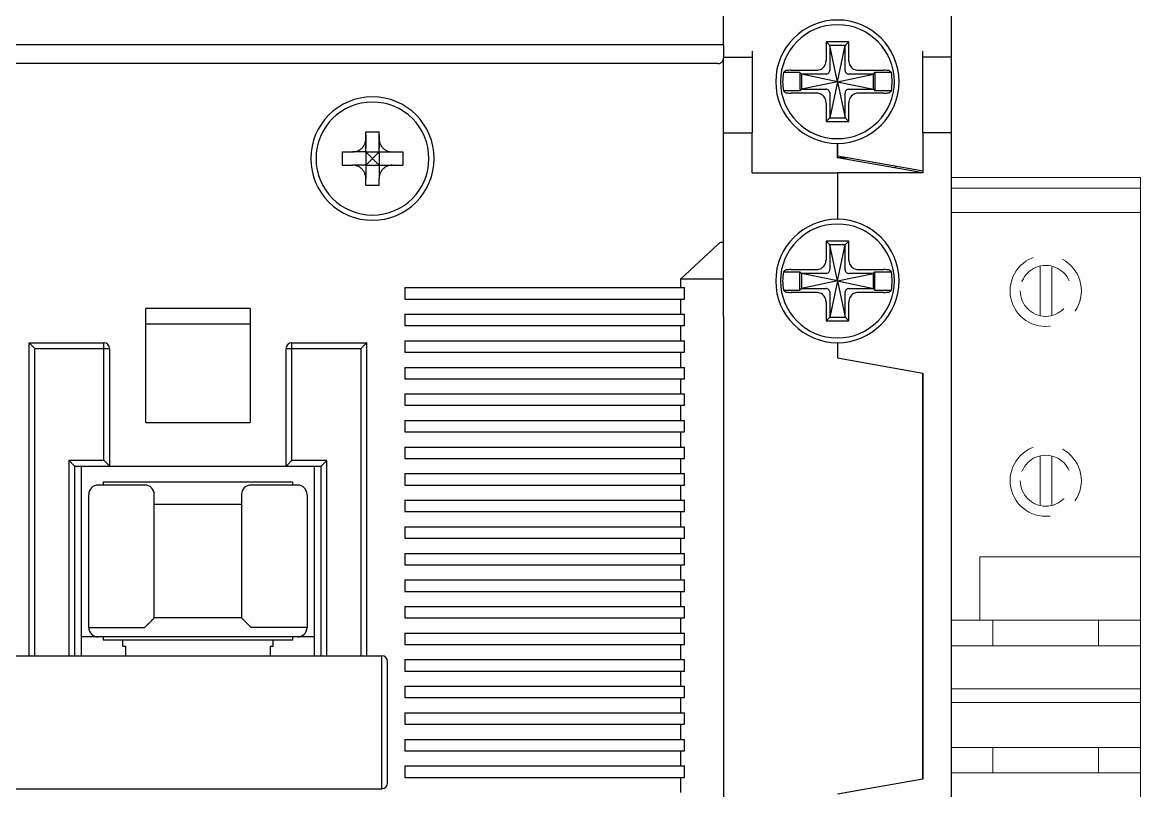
# Model space of a CAD drawing. Header units: millimetres. Extents: x 0 to 3804, y 0 to 2690.
# Drawn here: x 2121.5 to 2180.4, y 1919.4 to 1959.9 of the extents above; entities that cross this region are included whole.
import ezdxf

# ---------------------------------------------------------------- set-up
doc = ezdxf.new("R2010")
doc.units = ezdxf.units.MM
doc.linetypes.add('HIDDEN2', pattern=[4.7625, 3.175, -1.5875])
for name, color, linetype in [('01', 7, 'HIDDEN2'), ('E600_Gen', 4, 'Continuous'), ('도면층1', 3, 'Continuous')]:
    doc.layers.add(name, color=color, linetype=linetype)

# ---------------------------------------------------------------- blocks, each defined once
blk = doc.blocks.new('MFNN')
at = {"layer": '01', "color": 6, "linetype": 'Continuous', "lineweight": 9}
for p, q in [((-10647.646, 39819.268), (-10637.668, 39819.268)), ((-10647.646, 39819.268), (-10647.646, 39777.276)), ((-10637.668, 39819.268), (-10637.668, 39777.276)), ((-10647.646, 39818.714), (-10637.668, 39818.714)), ((-10647.646, 39817.436), (-10637.668, 39817.436)), ((-10647.646, 39799.287), (-10639.171, 39799.287)), ((-10639.171, 39799.287), (-10639.171, 39795.948)), ((-10647.646, 39795.948), (-10637.668, 39795.948)), ((-10645.428, 39794.607), (-10645.428, 39795.948)), ((-10639.864, 39794.607), (-10639.864, 39795.948)), ((-10647.646, 39794.607), (-10637.668, 39794.607)), ((-10647.646, 39792.339), (-10637.668, 39792.339)), ((-10647.646, 39791.617), (-10637.668, 39791.617)), ((-10647.646, 39789.249), (-10637.668, 39789.249)), ((-10645.428, 39789.249), (-10645.428, 39787.908)), ((-10639.864, 39789.249), (-10639.864, 39787.908)), ((-10647.646, 39787.908), (-10637.668, 39787.908)), ((-10647.646, 39784.396), (-10637.668, 39784.396)), ((-10647.646, 39779.534), (-10637.668, 39779.534)), ((-10647.646, 39778.622), (-10640.129, 39778.622)), ((-10640.129, 39777.276), (-10640.129, 39778.622)), ((-10637.668, 39777.276), (-10647.646, 39777.276))]:
    blk.add_line(p, q, dxfattribs=at)
at = {"layer": '01', "color": 4, "lineweight": 9}
for p, q in [((-10642.97, 39814.576), (-10642.959, 39812.025)), ((-10642.358, 39814.578), (-10642.347, 39812.028)), ((-10642.97, 39804.576), (-10642.959, 39802.025)), ((-10642.358, 39804.578), (-10642.347, 39802.028))]:
    blk.add_line(p, q, dxfattribs=at)
for centre, radius in [((-10642.646, 39813.302), 1.878), ((-10642.646, 39813.302), 1.342), ((-10642.646, 39803.302), 1.878), ((-10642.646, 39803.302), 1.342)]:
    blk.add_circle(centre, radius, dxfattribs=at)

msp = doc.modelspace()

# ---------------------------------------------------------------- linework, layer by layer
at = {"color": 7, "linetype": 'Continuous'}
for p, q in [((2139.598, 1954.105), (2140.298, 1954.105)), ((2139.598, 1953.755), (2139.598, 1954.105)), ((2140.298, 1953.755), (2140.298, 1954.105)), ((2139.598, 1953.955), (2139.598, 1953.255)), ((2139.598, 1953.055), (2139.598, 1953.755)), ((2140.298, 1953.955), (2140.298, 1953.255)), ((2140.298, 1953.055), (2140.298, 1953.755)), ((2138.348, 1953.055), (2138.898, 1953.055)), ((2138.348, 1953.055), (2138.348, 1952.355)), ((2139.598, 1953.055), (2138.898, 1953.055)), ((2139.598, 1953.055), (2140.298, 1953.055)), ((2139.598, 1953.055), (2139.598, 1952.355)), ((2140.298, 1953.055), (2140.998, 1953.055)), ((2140.298, 1953.055), (2140.298, 1952.355)), ((2140.998, 1953.055), (2141.548, 1953.055)), ((2141.548, 1953.055), (2141.548, 1952.355)), ((2138.348, 1952.355), (2138.898, 1952.355)), ((2139.598, 1952.355), (2138.898, 1952.355)), ((2139.598, 1952.355), (2140.298, 1952.355)), ((2140.298, 1952.355), (2140.998, 1952.355)), ((2140.998, 1952.355), (2141.548, 1952.355)), ((2139.598, 1951.305), (2139.598, 1951.655)), ((2139.598, 1951.305), (2140.298, 1951.305)), ((2140.298, 1951.305), (2140.298, 1951.655)), ((2158.148, 1948.177), (2156.186, 1946.355)), ((2141.648, 1945.905), (2141.648, 1945.305)), ((2141.648, 1945.905), (2156.186, 1945.905)), ((2158.448, 1946.355), (2156.186, 1946.355)), ((2156.186, 1946.355), (2156.186, 1945.905)), ((2156.186, 1945.905), (2156.386, 1945.905)), ((2156.386, 1945.305), (2156.386, 1945.905)), ((2141.648, 1945.305), (2156.186, 1945.305)), ((2156.186, 1945.305), (2156.386, 1945.305)), ((2156.186, 1945.305), (2156.186, 1944.505)), ((2127.998, 1938.805), (2127.998, 1944.814)), ((2133.498, 1944.814), (2127.998, 1944.814)), ((2133.498, 1944.814), (2133.498, 1938.805)), ((2141.648, 1944.505), (2141.648, 1943.905)), ((2141.648, 1944.505), (2156.186, 1944.505)), ((2156.186, 1944.505), (2156.386, 1944.505)), ((2156.386, 1943.905), (2156.386, 1944.505)), ((2127.998, 1944.005), (2133.498, 1944.005)), ((2141.648, 1943.905), (2156.186, 1943.905)), ((2156.186, 1943.905), (2156.386, 1943.905)), ((2156.186, 1943.905), (2156.186, 1943.105)), ((2121.848, 1926.505), (2121.848, 1943.005)), ((2121.848, 1943.005), (2125.798, 1943.005)), ((2125.798, 1936.805), (2125.798, 1943.005)), ((2135.698, 1936.805), (2135.698, 1943.005)), ((2135.698, 1943.005), (2139.648, 1943.005)), ((2139.648, 1926.505), (2139.648, 1943.005)), ((2141.648, 1943.105), (2141.648, 1942.505)), ((2141.648, 1943.105), (2156.186, 1943.105)), ((2156.186, 1943.105), (2156.386, 1943.105)), ((2156.386, 1942.505), (2156.386, 1943.105)), ((2122.148, 1926.505), (2122.148, 1942.705)), ((2122.148, 1942.705), (2126.098, 1942.705)), ((2126.098, 1942.705), (2126.098, 1936.505)), ((2135.398, 1936.505), (2135.398, 1942.705)), ((2135.398, 1942.705), (2139.348, 1942.705)), ((2139.348, 1926.505), (2139.348, 1942.705)), ((2141.648, 1942.505), (2156.186, 1942.505)), ((2156.186, 1942.505), (2156.386, 1942.505)), ((2156.186, 1942.505), (2156.186, 1941.705)), ((2141.648, 1941.705), (2141.648, 1941.105)), ((2141.648, 1941.705), (2156.186, 1941.705)), ((2156.186, 1941.705), (2156.386, 1941.705)), ((2156.386, 1941.105), (2156.386, 1941.705)), ((2141.648, 1941.105), (2156.186, 1941.105)), ((2156.186, 1941.105), (2156.386, 1941.105)), ((2156.186, 1941.105), (2156.186, 1940.305)), ((2141.648, 1940.305), (2141.648, 1939.705)), ((2141.648, 1940.305), (2156.186, 1940.305)), ((2156.186, 1940.305), (2156.386, 1940.305)), ((2156.386, 1939.705), (2156.386, 1940.305)), ((2141.648, 1939.705), (2156.186, 1939.705)), ((2156.186, 1939.705), (2156.386, 1939.705)), ((2156.186, 1939.705), (2156.186, 1938.905)), ((2127.998, 1938.805), (2133.498, 1938.805)), ((2141.648, 1938.905), (2156.186, 1938.905)), ((2141.648, 1938.905), (2141.648, 1938.305)), ((2156.186, 1938.905), (2156.386, 1938.905)), ((2156.386, 1938.305), (2156.386, 1938.905)), ((2141.648, 1938.305), (2156.186, 1938.305)), ((2156.186, 1938.305), (2156.386, 1938.305)), ((2156.186, 1938.305), (2156.186, 1937.505)), ((2141.648, 1937.505), (2156.186, 1937.505)), ((2141.648, 1937.505), (2141.648, 1936.905)), ((2156.186, 1937.505), (2156.386, 1937.505)), ((2156.386, 1936.905), (2156.386, 1937.505)), ((2123.948, 1936.805), (2123.948, 1926.505)), ((2125.798, 1936.805), (2123.948, 1936.805)), ((2124.248, 1936.505), (2124.248, 1926.505)), ((2124.248, 1936.505), (2137.248, 1936.505)), ((2124.598, 1936.505), (2124.598, 1926.505)), ((2137.548, 1936.805), (2135.698, 1936.805)), ((2136.898, 1926.505), (2136.898, 1936.505)), ((2137.248, 1926.505), (2137.248, 1936.505)), ((2137.548, 1926.505), (2137.548, 1936.805)), ((2141.648, 1936.905), (2156.186, 1936.905)), ((2156.186, 1936.905), (2156.386, 1936.905)), ((2156.186, 1936.905), (2156.186, 1936.105)), ((2141.648, 1936.105), (2156.186, 1936.105)), ((2141.648, 1936.105), (2141.648, 1935.505)), ((2156.186, 1936.105), (2156.386, 1936.105)), ((2156.386, 1935.505), (2156.386, 1936.105)), ((2125.748, 1935.655), (2125.748, 1935.505)), ((2135.748, 1935.655), (2125.748, 1935.655)), ((2135.748, 1935.505), (2135.748, 1935.655)), ((2141.648, 1935.505), (2156.186, 1935.505)), ((2156.186, 1935.505), (2156.386, 1935.505)), ((2156.186, 1935.505), (2156.186, 1934.705)), ((2124.998, 1928.005), (2124.998, 1935.005)), ((2128.448, 1928.505), (2128.448, 1935.005)), ((2133.048, 1935.005), (2133.048, 1928.505)), ((2136.498, 1935.005), (2136.498, 1928.005)), ((2141.648, 1934.705), (2156.186, 1934.705)), ((2141.648, 1934.705), (2141.648, 1934.105)), ((2156.186, 1934.705), (2156.386, 1934.705)), ((2156.386, 1934.105), (2156.386, 1934.705)), ((2128.448, 1934.505), (2133.048, 1934.505)), ((2141.648, 1934.105), (2156.186, 1934.105)), ((2156.186, 1934.105), (2156.386, 1934.105)), ((2156.186, 1934.105), (2156.186, 1933.305)), ((2141.648, 1933.305), (2156.186, 1933.305)), ((2141.648, 1933.305), (2141.648, 1932.705)), ((2156.186, 1933.305), (2156.386, 1933.305)), ((2156.386, 1932.705), (2156.386, 1933.305)), ((2141.648, 1932.705), (2156.186, 1932.705)), ((2156.186, 1932.705), (2156.386, 1932.705)), ((2156.186, 1932.705), (2156.186, 1931.905)), ((2141.648, 1931.905), (2156.186, 1931.905)), ((2141.648, 1931.905), (2141.648, 1931.305)), ((2156.186, 1931.905), (2156.386, 1931.905)), ((2156.386, 1931.305), (2156.386, 1931.905)), ((2141.648, 1931.305), (2156.186, 1931.305)), ((2156.186, 1931.305), (2156.386, 1931.305)), ((2156.186, 1931.305), (2156.186, 1930.505)), ((2141.648, 1930.505), (2156.186, 1930.505)), ((2141.648, 1930.505), (2141.648, 1929.905)), ((2156.186, 1930.505), (2156.386, 1930.505)), ((2156.386, 1929.905), (2156.386, 1930.505)), ((2141.648, 1929.905), (2156.186, 1929.905)), ((2156.186, 1929.905), (2156.386, 1929.905)), ((2156.186, 1929.905), (2156.186, 1929.105)), ((2141.648, 1929.105), (2156.186, 1929.105)), ((2141.648, 1929.105), (2141.648, 1928.505)), ((2156.186, 1929.105), (2156.386, 1929.105)), ((2156.386, 1928.505), (2156.386, 1929.105)), ((2133.048, 1928.505), (2128.448, 1928.505)), ((2141.648, 1928.505), (2156.186, 1928.505)), ((2156.186, 1928.505), (2156.386, 1928.505)), ((2156.186, 1928.505), (2156.186, 1927.705)), ((2124.998, 1928.005), (2127.948, 1928.005)), ((2136.498, 1928.005), (2133.548, 1928.005)), ((2141.648, 1927.705), (2156.186, 1927.705)), ((2141.648, 1927.705), (2141.648, 1927.105)), ((2156.186, 1927.705), (2156.386, 1927.705)), ((2156.386, 1927.105), (2156.386, 1927.705)), ((2136.898, 1927.505), (2124.598, 1927.505)), ((2125.748, 1927.505), (2125.748, 1927.355)), ((2125.748, 1927.355), (2135.748, 1927.355)), ((2126.798, 1927.005), (2126.798, 1927.355)), ((2126.948, 1927.005), (2126.798, 1927.005)), ((2126.948, 1926.505), (2126.948, 1927.005)), ((2134.698, 1927.005), (2134.548, 1927.005)), ((2134.548, 1927.005), (2134.548, 1926.505)), ((2134.698, 1927.355), (2134.698, 1927.005)), ((2135.748, 1927.355), (2135.748, 1927.505)), ((2141.648, 1927.105), (2156.186, 1927.105)), ((2156.186, 1927.105), (2156.386, 1927.105)), ((2156.186, 1927.105), (2156.186, 1926.305)), ((2121.048, 1926.505), (2140.448, 1926.505)), ((2140.448, 1919.505), (2140.448, 1926.505)), ((2140.748, 1919.805), (2140.748, 1926.205)), ((2141.648, 1926.305), (2156.186, 1926.305)), ((2141.648, 1926.305), (2141.648, 1925.705)), ((2156.186, 1926.305), (2156.386, 1926.305)), ((2156.386, 1925.705), (2156.386, 1926.305)), ((2141.648, 1925.705), (2156.186, 1925.705)), ((2156.186, 1925.705), (2156.386, 1925.705)), ((2156.186, 1925.705), (2156.186, 1924.905)), ((2141.648, 1924.905), (2156.186, 1924.905)), ((2141.648, 1924.905), (2141.648, 1924.305)), ((2156.186, 1924.905), (2156.386, 1924.905)), ((2156.386, 1924.305), (2156.386, 1924.905)), ((2141.648, 1924.305), (2156.186, 1924.305)), ((2156.186, 1924.305), (2156.386, 1924.305)), ((2156.186, 1924.305), (2156.186, 1923.505)), ((2141.648, 1923.505), (2156.186, 1923.505)), ((2141.648, 1923.505), (2141.648, 1922.905)), ((2156.186, 1923.505), (2156.386, 1923.505)), ((2156.386, 1922.905), (2156.386, 1923.505)), ((2141.648, 1922.905), (2156.186, 1922.905)), ((2156.186, 1922.905), (2156.386, 1922.905)), ((2156.186, 1922.905), (2156.186, 1922.105)), ((2141.648, 1922.105), (2156.186, 1922.105)), ((2141.648, 1922.105), (2141.648, 1921.505)), ((2156.186, 1922.105), (2156.386, 1922.105)), ((2156.386, 1921.505), (2156.386, 1922.105)), ((2141.648, 1921.505), (2156.186, 1921.505)), ((2156.186, 1921.505), (2156.386, 1921.505)), ((2156.186, 1921.505), (2156.186, 1920.705)), ((2141.648, 1920.705), (2156.186, 1920.705)), ((2141.648, 1920.705), (2141.648, 1920.105)), ((2156.186, 1920.705), (2156.386, 1920.705)), ((2156.386, 1920.105), (2156.386, 1920.705)), ((2141.648, 1920.105), (2156.186, 1920.105)), ((2156.186, 1920.105), (2156.386, 1920.105)), ((2156.186, 1920.105), (2156.186, 1919.305)), ((2121.048, 1919.505), (2140.448, 1919.505))]:
    msp.add_line(p, q, dxfattribs=at)
at = {"color": 7}
for p, q in [((2127.948, 1935.505), (2125.498, 1935.505)), ((2135.998, 1935.505), (2133.548, 1935.505))]:
    msp.add_line(p, q, dxfattribs=at)
at = {"color": 7, "linetype": 'Continuous'}
for centre, radius, start, end in [((2139.948, 1952.705), 3.25, 0, 180), ((2139.948, 1952.705), 2.975, 0, 180), ((2139.948, 1952.705), 3.25, 180, 0), ((2139.948, 1952.705), 2.975, 180, 0), ((2125.798, 1942.705), 0.3, 0, 90), ((2135.698, 1942.705), 0.3, 90, 180), ((2125.498, 1935.005), 0.5, 90, 180), ((2127.948, 1935.005), 0.5, 0, 90), ((2133.548, 1935.005), 0.5, 90, 180), ((2135.998, 1935.005), 0.5, 0, 90), ((2125.498, 1928.005), 0.5, 180, 270), ((2135.998, 1928.005), 0.5, 270, 0), ((2140.448, 1926.205), 0.3, 0, 90), ((2140.448, 1919.805), 0.3, 270, 0)]:
    msp.add_arc(centre, radius, start, end, dxfattribs=at)
for points, knots in [([(2138.898, 1953.055), (2138.952, 1953.055), (2139.059, 1953.067), (2139.209, 1953.119), (2139.342, 1953.202), (2139.452, 1953.312), (2139.535, 1953.445), (2139.587, 1953.595), (2139.598, 1953.702), (2139.598, 1953.755)], [0, 0, 0, 0, 0.161022, 0.318559, 0.472641, 0.627515, 0.781598, 0.939134, 1.100156, 1.100156, 1.100156, 1.100156]), ([(2140.298, 1953.755), (2140.298, 1953.702), (2140.31, 1953.595), (2140.362, 1953.445), (2140.445, 1953.312), (2140.555, 1953.202), (2140.688, 1953.119), (2140.838, 1953.067), (2140.945, 1953.055), (2140.998, 1953.055)], [0, 0, 0, 0, 0.161022, 0.318559, 0.472641, 0.627515, 0.781598, 0.939134, 1.100156, 1.100156, 1.100156, 1.100156]), ([(2139.598, 1953.055), (2139.636, 1953.017), (2139.714, 1952.94), (2139.83, 1952.823), (2139.909, 1952.745), (2139.948, 1952.705)], [0, 0, 0, 0, 0.1618825, 0.327047, 0.4949747, 0.4949747, 0.4949747, 0.4949747]), ([(2139.948, 1952.705), (2139.988, 1952.745), (2140.066, 1952.823), (2140.183, 1952.94), (2140.26, 1953.017), (2140.298, 1953.055)], [0, 0, 0, 0, 0.1679429, 0.3331074, 0.4949747, 0.4949747, 0.4949747, 0.4949747]), ([(2139.598, 1951.655), (2139.598, 1951.709), (2139.587, 1951.816), (2139.535, 1951.966), (2139.452, 1952.099), (2139.342, 1952.209), (2139.209, 1952.292), (2139.059, 1952.344), (2138.952, 1952.355), (2138.898, 1952.355)], [0, 0, 0, 0, 0.161022, 0.318559, 0.472641, 0.627515, 0.781598, 0.939134, 1.100156, 1.100156, 1.100156, 1.100156]), ([(2139.948, 1952.705), (2139.909, 1952.666), (2139.83, 1952.587), (2139.714, 1952.471), (2139.636, 1952.394), (2139.598, 1952.355)], [0, 0, 0, 0, 0.1679277, 0.3330923, 0.4949747, 0.4949747, 0.4949747, 0.4949747]), ([(2140.998, 1952.355), (2140.945, 1952.355), (2140.838, 1952.344), (2140.688, 1952.292), (2140.555, 1952.209), (2140.445, 1952.099), (2140.362, 1951.966), (2140.31, 1951.816), (2140.298, 1951.709), (2140.298, 1951.655)], [0, 0, 0, 0, 0.161022, 0.318558, 0.472641, 0.627515, 0.781598, 0.939134, 1.100156, 1.100156, 1.100156, 1.100156]), ([(2158.448, 1948.177), (2158.448, 1948.198), (2158.445, 1948.236), (2158.412, 1948.284), (2158.354, 1948.297), (2158.29, 1948.279), (2158.219, 1948.238), (2158.172, 1948.199), (2158.148, 1948.177)], [0, 0, 0, 0, 0.062268, 0.1126696, 0.1635, 0.2276367, 0.309919, 0.4079756, 0.4079756, 0.4079756, 0.4079756]), ([(2121.848, 1943.005), (2121.854, 1943), (2121.872, 1942.982), (2121.908, 1942.946), (2121.959, 1942.895), (2122.019, 1942.835), (2122.083, 1942.771), (2122.127, 1942.727), (2122.148, 1942.705)], [0, 0, 0, 0, 0.0224464, 0.077683, 0.1527509, 0.2395232, 0.3319906, 0.4242641, 0.4242641, 0.4242641, 0.4242641]), ([(2139.648, 1943.005), (2139.643, 1943), (2139.625, 1942.982), (2139.589, 1942.946), (2139.538, 1942.895), (2139.478, 1942.835), (2139.414, 1942.771), (2139.37, 1942.727), (2139.348, 1942.705)], [0, 0, 0, 0, 0.0224464, 0.077683, 0.1527509, 0.2395232, 0.3319906, 0.4242641, 0.4242641, 0.4242641, 0.4242641]), ([(2124.248, 1936.505), (2124.243, 1936.511), (2124.225, 1936.529), (2124.189, 1936.565), (2124.138, 1936.616), (2124.078, 1936.676), (2124.014, 1936.74), (2123.97, 1936.784), (2123.948, 1936.805)], [0, 0, 0, 0, 0.0224464, 0.077683, 0.1527509, 0.2395232, 0.3319906, 0.4242641, 0.4242641, 0.4242641, 0.4242641]), ([(2126.098, 1936.505), (2126.093, 1936.511), (2126.075, 1936.529), (2126.039, 1936.565), (2125.988, 1936.616), (2125.928, 1936.676), (2125.864, 1936.74), (2125.82, 1936.784), (2125.798, 1936.805)], [0, 0, 0, 0, 0.0224464, 0.077683, 0.1527509, 0.2395232, 0.3319906, 0.4242641, 0.4242641, 0.4242641, 0.4242641]), ([(2135.398, 1936.505), (2135.404, 1936.511), (2135.422, 1936.529), (2135.458, 1936.565), (2135.509, 1936.616), (2135.569, 1936.676), (2135.633, 1936.74), (2135.677, 1936.784), (2135.698, 1936.805)], [0, 0, 0, 0, 0.0224464, 0.077683, 0.1527509, 0.2395232, 0.3319906, 0.4242641, 0.4242641, 0.4242641, 0.4242641]), ([(2137.248, 1936.505), (2137.254, 1936.511), (2137.272, 1936.529), (2137.308, 1936.565), (2137.359, 1936.616), (2137.419, 1936.676), (2137.483, 1936.74), (2137.527, 1936.784), (2137.548, 1936.805)], [0, 0, 0, 0, 0.0224464, 0.077683, 0.1527509, 0.2395232, 0.3319906, 0.4242641, 0.4242641, 0.4242641, 0.4242641]), ([(2127.948, 1928.005), (2127.985, 1928.042), (2128.057, 1928.114), (2128.164, 1928.221), (2128.264, 1928.321), (2128.349, 1928.406), (2128.409, 1928.466), (2128.439, 1928.497), (2128.448, 1928.505)], [0, 0, 0, 0, 0.1537891, 0.3079014, 0.452522, 0.5776351, 0.669696, 0.7071068, 0.7071068, 0.7071068, 0.7071068]), ([(2133.548, 1928.005), (2133.512, 1928.042), (2133.439, 1928.114), (2133.333, 1928.221), (2133.233, 1928.321), (2133.148, 1928.406), (2133.088, 1928.466), (2133.057, 1928.497), (2133.048, 1928.505)], [0, 0, 0, 0, 0.1537891, 0.3079014, 0.452522, 0.5776351, 0.669696, 0.7071068, 0.7071068, 0.7071068, 0.7071068])]:
    msp.add_open_spline(points, degree=3, knots=knots, dxfattribs=at)
at = {"layer": '도면층1', "color": 7, "linetype": 'Continuous'}
for p, q in [((2158.448, 1958.705), (2158.448, 1966.179)), ((2170.448, 1962.455), (2170.448, 1958.355)), ((2164.048, 1958.655), (2163.848, 1958.855)), ((2163.848, 1958.855), (2163.848, 1957.86)), ((2165.048, 1958.855), (2163.848, 1958.855)), ((2164.848, 1958.655), (2165.048, 1958.855)), ((2165.048, 1957.86), (2165.048, 1958.855)), ((2158.448, 1958.705), (2103.448, 1958.705)), ((2158.448, 1958.705), (2158.448, 1958.005)), ((2159.948, 1958.355), (2159.948, 1958.055)), ((2164.448, 1956.755), (2164.048, 1958.655)), ((2164.848, 1958.655), (2164.048, 1958.655)), ((2164.048, 1958.655), (2164.048, 1957.357)), ((2164.448, 1956.755), (2164.848, 1958.655)), ((2164.848, 1957.357), (2164.848, 1958.655)), ((2168.948, 1958.055), (2168.948, 1958.355)), ((2170.448, 1958.355), (2170.448, 1958.055)), ((2158.148, 1957.705), (2103.748, 1957.705)), ((2158.448, 1958.055), (2159.948, 1958.055)), ((2158.448, 1944.379), (2158.448, 1958.005)), ((2159.948, 1958.055), (2159.948, 1954.055)), ((2170.448, 1958.055), (2168.948, 1958.055)), ((2168.948, 1954.055), (2168.948, 1958.055)), ((2170.448, 1958.055), (2170.448, 1954.055)), ((2162.468, 1957.235), (2161.602, 1957.235)), ((2162.015, 1957.355), (2163.343, 1957.355)), ((2162.468, 1957.235), (2162.468, 1956.275)), ((2162.548, 1957.155), (2162.468, 1957.235)), ((2164.448, 1956.755), (2162.548, 1957.155)), ((2163.846, 1957.155), (2162.548, 1957.155)), ((2162.548, 1957.155), (2162.548, 1956.355)), ((2164.448, 1956.755), (2166.348, 1957.155)), ((2166.348, 1957.155), (2165.05, 1957.155)), ((2165.553, 1957.355), (2166.882, 1957.355)), ((2166.348, 1957.155), (2166.428, 1957.235)), ((2166.348, 1956.355), (2166.348, 1957.155)), ((2166.428, 1957.235), (2166.428, 1956.275)), ((2167.294, 1957.235), (2166.428, 1957.235)), ((2164.448, 1956.755), (2162.548, 1956.355)), ((2164.448, 1956.755), (2164.048, 1954.855)), ((2164.448, 1956.755), (2164.848, 1954.855)), ((2164.448, 1956.755), (2166.348, 1956.355)), ((2162.468, 1956.275), (2161.602, 1956.275)), ((2163.343, 1956.155), (2162.015, 1956.155)), ((2162.548, 1956.355), (2162.468, 1956.275)), ((2162.548, 1956.355), (2163.846, 1956.355)), ((2164.048, 1956.153), (2164.048, 1954.855)), ((2164.848, 1954.855), (2164.848, 1956.153)), ((2165.05, 1956.355), (2166.348, 1956.355)), ((2166.882, 1956.155), (2165.553, 1956.155)), ((2166.348, 1956.355), (2166.428, 1956.275)), ((2167.294, 1956.275), (2166.428, 1956.275)), ((2163.848, 1955.65), (2163.848, 1954.655)), ((2165.048, 1954.655), (2165.048, 1955.65)), ((2164.048, 1954.855), (2163.848, 1954.655)), ((2163.848, 1954.655), (2165.048, 1954.655)), ((2164.048, 1954.855), (2164.848, 1954.855)), ((2164.848, 1954.855), (2165.048, 1954.655)), ((2139.598, 1954.105), (2140.298, 1954.105)), ((2139.598, 1953.755), (2139.598, 1954.105)), ((2140.298, 1953.755), (2140.298, 1954.105)), ((2158.448, 1954.055), (2159.948, 1954.055)), ((2159.948, 1951.955), (2159.948, 1954.055)), ((2170.448, 1954.055), (2168.948, 1954.055)), ((2168.948, 1954.055), (2168.948, 1951.955)), ((2170.448, 1954.055), (2170.448, 1907.355)), ((2139.598, 1953.055), (2139.598, 1953.755)), ((2140.298, 1953.055), (2140.298, 1953.755)), ((2164.448, 1952.849), (2164.448, 1953.505)), ((2164.448, 1953.505), (2164.448, 1952.849)), ((2138.348, 1953.055), (2138.348, 1952.355)), ((2138.348, 1953.055), (2138.898, 1953.055)), ((2139.598, 1953.055), (2138.898, 1953.055)), ((2139.598, 1953.055), (2140.298, 1953.055)), ((2139.598, 1953.055), (2139.598, 1952.355)), ((2140.298, 1953.055), (2140.298, 1952.355)), ((2140.298, 1953.055), (2140.998, 1953.055)), ((2140.998, 1953.055), (2141.548, 1953.055)), ((2141.548, 1953.055), (2141.548, 1952.355)), ((2138.348, 1952.355), (2138.898, 1952.355)), ((2139.598, 1952.355), (2138.898, 1952.355)), ((2139.598, 1952.355), (2140.298, 1952.355)), ((2139.598, 1952.355), (2139.598, 1951.655)), ((2140.298, 1952.355), (2140.998, 1952.355)), ((2140.298, 1952.355), (2140.298, 1951.655)), ((2140.998, 1952.355), (2141.548, 1952.355)), ((2164.448, 1952.749), (2164.448, 1952.849)), ((2164.448, 1952.849), (2164.465, 1952.846)), ((2164.448, 1952.755), (2164.978, 1952.755)), ((2168.463, 1952.041), (2164.448, 1952.749)), ((2164.465, 1952.846), (2168.48, 1952.138)), ((2159.948, 1951.955), (2164.448, 1951.955)), ((2164.448, 1951.955), (2164.448, 1949.505)), ((2164.448, 1951.955), (2164.448, 1949.505)), ((2168.948, 1951.955), (2164.448, 1951.955)), ((2168.931, 1951.958), (2168.463, 1952.041)), ((2168.48, 1952.138), (2168.948, 1952.055)), ((2139.598, 1951.305), (2139.598, 1951.655)), ((2139.598, 1951.305), (2140.298, 1951.305)), ((2140.298, 1951.305), (2140.298, 1951.655)), ((2164.048, 1948.155), (2163.848, 1948.355)), ((2163.848, 1948.355), (2163.848, 1947.36)), ((2165.048, 1948.355), (2163.848, 1948.355)), ((2164.848, 1948.155), (2165.048, 1948.355)), ((2165.048, 1947.36), (2165.048, 1948.355)), ((2164.448, 1946.255), (2164.048, 1948.155)), ((2164.048, 1948.155), (2164.048, 1946.857)), ((2164.848, 1948.155), (2164.048, 1948.155)), ((2164.448, 1946.255), (2164.848, 1948.155)), ((2164.848, 1946.857), (2164.848, 1948.155)), ((2161.602, 1946.735), (2162.468, 1946.735)), ((2162.015, 1946.855), (2163.343, 1946.855)), ((2162.468, 1945.775), (2162.468, 1946.735)), ((2162.548, 1946.655), (2162.468, 1946.735)), ((2164.448, 1946.255), (2162.548, 1946.655)), ((2163.846, 1946.655), (2162.548, 1946.655)), ((2162.548, 1946.655), (2162.548, 1945.855)), ((2164.448, 1946.255), (2166.348, 1946.655)), ((2166.348, 1946.655), (2165.05, 1946.655)), ((2165.553, 1946.855), (2166.882, 1946.855)), ((2166.348, 1946.655), (2166.428, 1946.735)), ((2166.348, 1945.855), (2166.348, 1946.655)), ((2166.428, 1946.735), (2167.294, 1946.735)), ((2166.428, 1945.775), (2166.428, 1946.735)), ((2162.548, 1945.855), (2162.468, 1945.775)), ((2164.448, 1946.255), (2162.548, 1945.855)), ((2162.548, 1945.855), (2163.846, 1945.855)), ((2164.448, 1946.255), (2164.048, 1944.355)), ((2164.448, 1946.255), (2164.848, 1944.355)), ((2164.448, 1946.255), (2166.348, 1945.855)), ((2165.05, 1945.855), (2166.348, 1945.855)), ((2166.348, 1945.855), (2166.428, 1945.775)), ((2161.602, 1945.775), (2162.468, 1945.775)), ((2163.343, 1945.655), (2162.015, 1945.655)), ((2164.048, 1945.653), (2164.048, 1944.355)), ((2164.848, 1944.355), (2164.848, 1945.653)), ((2166.882, 1945.655), (2165.553, 1945.655)), ((2166.428, 1945.775), (2167.294, 1945.775)), ((2163.848, 1945.15), (2163.848, 1944.155)), ((2165.048, 1944.155), (2165.048, 1945.15)), ((2158.448, 1944.379), (2158.448, 1942.705)), ((2164.048, 1944.355), (2163.848, 1944.155)), ((2163.848, 1944.155), (2165.048, 1944.155)), ((2164.048, 1944.355), (2164.848, 1944.355)), ((2164.848, 1944.355), (2165.048, 1944.155)), ((2164.448, 1943.005), (2164.448, 1942.199)), ((2164.448, 1943.005), (2164.448, 1942.199)), ((2158.448, 1942.705), (2158.448, 1918.705)), ((2164.448, 1942.199), (2168.948, 1941.405)), ((2164.448, 1942.199), (2168.948, 1941.405)), ((2168.948, 1941.405), (2168.948, 1920.005)), ((2168.948, 1920.005), (2168.948, 1941.405)), ((2168.948, 1920.005), (2164.448, 1919.212)), ((2168.948, 1920.005), (2164.448, 1919.212))]:
    msp.add_line(p, q, dxfattribs=at)
for centre, radius, start, end in [((2164.448, 1956.755), 3.25, 90, 270), ((2164.448, 1956.755), 3.25, 270, 90), ((2164.448, 1956.755), 3, 0, 180), ((2164.448, 1956.755), 2.886, 170.42695, 180), ((2164.448, 1956.755), 2.886, 0, 9.57305), ((2164.448, 1956.755), 3, 180, 0), ((2164.448, 1956.755), 2.886, 180, 189.57305), ((2164.448, 1956.755), 2.886, 350.42695, 0), ((2167.948, 1952.019), 0.5, 144.62111, 157.12219), ((2164.448, 1946.255), 3.25, 90, 270), ((2164.448, 1946.255), 3.25, 270, 90), ((2164.448, 1946.255), 3, 0, 180), ((2164.448, 1946.255), 2.886, 170.42695, 180), ((2164.448, 1946.255), 2.886, 0, 9.57305), ((2164.448, 1946.255), 3, 180, 0), ((2164.448, 1946.255), 2.886, 180, 189.57305), ((2164.448, 1946.255), 2.886, 350.42695, 0)]:
    msp.add_arc(centre, radius, start, end, dxfattribs=at)
for points, knots in [([(2158.148, 1957.705), (2158.179, 1957.705), (2158.242, 1957.715), (2158.326, 1957.757), (2158.393, 1957.823), (2158.438, 1957.908), (2158.448, 1957.972), (2158.448, 1958.005)], [0, 0, 0, 0, 0.0931303, 0.1862659, 0.2768279, 0.3704977, 0.4692985, 0.4692985, 0.4692985, 0.4692985]), ([(2163.343, 1957.355), (2163.431, 1957.355), (2163.609, 1957.4), (2163.803, 1957.594), (2163.848, 1957.772), (2163.848, 1957.86)], [0, 0, 0, 0, 0.2633827, 0.5223901, 0.7862196, 0.7862196, 0.7862196, 0.7862196]), ([(2165.048, 1957.86), (2165.048, 1957.772), (2165.093, 1957.594), (2165.287, 1957.4), (2165.465, 1957.355), (2165.553, 1957.355)], [0, 0, 0, 0, 0.2633387, 0.5224242, 0.7862196, 0.7862196, 0.7862196, 0.7862196]), ([(2161.702, 1957.328), (2161.691, 1957.318), (2161.669, 1957.297), (2161.635, 1957.266), (2161.613, 1957.246), (2161.602, 1957.235)], [0, 0, 0, 0, 0.0455378, 0.0909437, 0.1362268, 0.1362268, 0.1362268, 0.1362268]), ([(2162.015, 1957.355), (2161.966, 1957.355), (2161.877, 1957.355), (2161.777, 1957.342), (2161.715, 1957.34), (2161.702, 1957.328)], [0, 0, 0, 0, 0.1476378, 0.2614907, 0.3149616, 0.3149616, 0.3149616, 0.3149616]), ([(2163.871, 1957.157), (2163.868, 1957.157), (2163.863, 1957.156), (2163.855, 1957.155), (2163.849, 1957.155), (2163.846, 1957.155)], [0, 0, 0, 0, 0.00795294, 0.0160539, 0.02427723, 0.02427723, 0.02427723, 0.02427723]), ([(2163.871, 1957.157), (2163.899, 1957.161), (2163.957, 1957.183), (2164.02, 1957.247), (2164.043, 1957.304), (2164.047, 1957.333)], [0, 0, 0, 0, 0.0874412, 0.1770622, 0.2645034, 0.2645034, 0.2645034, 0.2645034]), ([(2164.047, 1957.333), (2164.047, 1957.336), (2164.048, 1957.341), (2164.048, 1957.349), (2164.048, 1957.355), (2164.048, 1957.357)], [0, 0, 0, 0, 0.00795294, 0.0160539, 0.02427723, 0.02427723, 0.02427723, 0.02427723]), ([(2164.85, 1957.333), (2164.85, 1957.336), (2164.849, 1957.341), (2164.848, 1957.349), (2164.848, 1957.355), (2164.848, 1957.357)], [0, 0, 0, 0, 0.00795294, 0.0160539, 0.02427723, 0.02427723, 0.02427723, 0.02427723]), ([(2164.85, 1957.333), (2164.854, 1957.304), (2164.876, 1957.247), (2164.94, 1957.183), (2164.997, 1957.161), (2165.026, 1957.157)], [0, 0, 0, 0, 0.0874412, 0.1770622, 0.2645034, 0.2645034, 0.2645034, 0.2645034]), ([(2165.026, 1957.157), (2165.029, 1957.157), (2165.034, 1957.156), (2165.042, 1957.155), (2165.048, 1957.155), (2165.05, 1957.155)], [0, 0, 0, 0, 0.00795294, 0.01605389, 0.02427723, 0.02427723, 0.02427723, 0.02427723]), ([(2167.194, 1957.328), (2167.181, 1957.34), (2167.12, 1957.342), (2167.02, 1957.355), (2166.931, 1957.355), (2166.882, 1957.355)], [0, 0, 0, 0, 0.0534709, 0.1673238, 0.3149616, 0.3149616, 0.3149616, 0.3149616]), ([(2167.294, 1957.235), (2167.283, 1957.246), (2167.261, 1957.266), (2167.228, 1957.297), (2167.206, 1957.318), (2167.194, 1957.328)], [0, 0, 0, 0, 0.0452818, 0.0906877, 0.1362268, 0.1362268, 0.1362268, 0.1362268]), ([(2161.602, 1956.275), (2161.613, 1956.265), (2161.635, 1956.244), (2161.669, 1956.213), (2161.691, 1956.193), (2161.702, 1956.183)], [0, 0, 0, 0, 0.0452818, 0.0906877, 0.1362268, 0.1362268, 0.1362268, 0.1362268]), ([(2161.702, 1956.183), (2161.715, 1956.171), (2161.777, 1956.169), (2161.877, 1956.155), (2161.966, 1956.155), (2162.015, 1956.155)], [0, 0, 0, 0, 0.0534709, 0.1673238, 0.3149616, 0.3149616, 0.3149616, 0.3149616]), ([(2163.848, 1955.65), (2163.848, 1955.738), (2163.803, 1955.916), (2163.61, 1956.11), (2163.431, 1956.155), (2163.343, 1956.155)], [0, 0, 0, 0, 0.2633384, 0.5224244, 0.7862196, 0.7862196, 0.7862196, 0.7862196]), ([(2163.871, 1956.354), (2163.868, 1956.354), (2163.863, 1956.355), (2163.855, 1956.355), (2163.849, 1956.355), (2163.846, 1956.355)], [0, 0, 0, 0, 0.00795294, 0.0160539, 0.02427723, 0.02427723, 0.02427723, 0.02427723]), ([(2164.047, 1956.178), (2164.043, 1956.206), (2164.02, 1956.264), (2163.957, 1956.327), (2163.899, 1956.35), (2163.871, 1956.354)], [0, 0, 0, 0, 0.0874412, 0.1770622, 0.2645034, 0.2645034, 0.2645034, 0.2645034]), ([(2164.047, 1956.178), (2164.047, 1956.175), (2164.048, 1956.17), (2164.048, 1956.162), (2164.048, 1956.156), (2164.048, 1956.153)], [0, 0, 0, 0, 0.00795294, 0.0160539, 0.02427723, 0.02427723, 0.02427723, 0.02427723]), ([(2164.85, 1956.178), (2164.85, 1956.175), (2164.849, 1956.17), (2164.848, 1956.162), (2164.848, 1956.156), (2164.848, 1956.153)], [0, 0, 0, 0, 0.00795294, 0.0160539, 0.02427723, 0.02427723, 0.02427723, 0.02427723]), ([(2165.026, 1956.354), (2164.997, 1956.35), (2164.94, 1956.327), (2164.876, 1956.264), (2164.854, 1956.206), (2164.85, 1956.178)], [0, 0, 0, 0, 0.0874412, 0.1770622, 0.2645034, 0.2645034, 0.2645034, 0.2645034]), ([(2165.026, 1956.354), (2165.029, 1956.354), (2165.034, 1956.355), (2165.042, 1956.355), (2165.048, 1956.355), (2165.05, 1956.355)], [0, 0, 0, 0, 0.00795294, 0.01605389, 0.02427723, 0.02427723, 0.02427723, 0.02427723]), ([(2165.553, 1956.155), (2165.465, 1956.155), (2165.287, 1956.11), (2165.093, 1955.917), (2165.048, 1955.738), (2165.048, 1955.65)], [0, 0, 0, 0, 0.2632905, 0.5224615, 0.7862195, 0.7862195, 0.7862195, 0.7862195]), ([(2166.882, 1956.155), (2166.931, 1956.155), (2167.02, 1956.155), (2167.12, 1956.169), (2167.181, 1956.171), (2167.194, 1956.183)], [0, 0, 0, 0, 0.1476378, 0.2614907, 0.3149616, 0.3149616, 0.3149616, 0.3149616]), ([(2167.194, 1956.183), (2167.206, 1956.193), (2167.228, 1956.213), (2167.261, 1956.244), (2167.283, 1956.265), (2167.294, 1956.275)], [0, 0, 0, 0, 0.0455378, 0.0909437, 0.1362268, 0.1362268, 0.1362268, 0.1362268]), ([(2138.898, 1953.055), (2138.952, 1953.055), (2139.059, 1953.067), (2139.209, 1953.119), (2139.342, 1953.202), (2139.452, 1953.312), (2139.535, 1953.445), (2139.587, 1953.595), (2139.598, 1953.702), (2139.598, 1953.755)], [0, 0, 0, 0, 0.161022, 0.318559, 0.472641, 0.627515, 0.781598, 0.939134, 1.100156, 1.100156, 1.100156, 1.100156]), ([(2140.298, 1953.755), (2140.298, 1953.702), (2140.31, 1953.595), (2140.362, 1953.445), (2140.445, 1953.312), (2140.555, 1953.202), (2140.688, 1953.119), (2140.838, 1953.067), (2140.945, 1953.055), (2140.998, 1953.055)], [0, 0, 0, 0, 0.161022, 0.318559, 0.472641, 0.627515, 0.781598, 0.939134, 1.100156, 1.100156, 1.100156, 1.100156]), ([(2139.598, 1953.055), (2139.636, 1953.017), (2139.714, 1952.94), (2139.83, 1952.823), (2139.909, 1952.745), (2139.948, 1952.705)], [0, 0, 0, 0, 0.1618825, 0.327047, 0.4949747, 0.4949747, 0.4949747, 0.4949747]), ([(2139.948, 1952.705), (2139.988, 1952.745), (2140.066, 1952.823), (2140.183, 1952.94), (2140.26, 1953.017), (2140.298, 1953.055)], [0, 0, 0, 0, 0.1679429, 0.3331074, 0.4949747, 0.4949747, 0.4949747, 0.4949747]), ([(2139.598, 1951.655), (2139.598, 1951.709), (2139.587, 1951.816), (2139.535, 1951.966), (2139.452, 1952.099), (2139.342, 1952.209), (2139.209, 1952.292), (2139.059, 1952.344), (2138.952, 1952.355), (2138.898, 1952.355)], [0, 0, 0, 0, 0.161022, 0.318559, 0.472641, 0.627515, 0.781598, 0.939134, 1.100156, 1.100156, 1.100156, 1.100156]), ([(2139.948, 1952.705), (2139.909, 1952.666), (2139.83, 1952.587), (2139.714, 1952.471), (2139.636, 1952.394), (2139.598, 1952.355)], [0, 0, 0, 0, 0.1679277, 0.3330923, 0.4949747, 0.4949747, 0.4949747, 0.4949747]), ([(2140.298, 1952.355), (2140.26, 1952.394), (2140.183, 1952.471), (2140.066, 1952.587), (2139.988, 1952.666), (2139.948, 1952.705)], [0, 0, 0, 0, 0.1618624, 0.3270268, 0.4949747, 0.4949747, 0.4949747, 0.4949747]), ([(2140.998, 1952.355), (2140.945, 1952.355), (2140.838, 1952.344), (2140.688, 1952.292), (2140.555, 1952.209), (2140.445, 1952.099), (2140.362, 1951.966), (2140.31, 1951.816), (2140.298, 1951.709), (2140.298, 1951.655)], [0, 0, 0, 0, 0.161022, 0.318558, 0.472641, 0.627515, 0.781598, 0.939134, 1.100156, 1.100156, 1.100156, 1.100156]), ([(2163.343, 1946.855), (2163.431, 1946.855), (2163.609, 1946.9), (2163.803, 1947.094), (2163.848, 1947.272), (2163.848, 1947.36)], [0, 0, 0, 0, 0.2632905, 0.5224615, 0.7862195, 0.7862195, 0.7862195, 0.7862195]), ([(2165.048, 1947.36), (2165.048, 1947.272), (2165.093, 1947.094), (2165.287, 1946.9), (2165.465, 1946.855), (2165.553, 1946.855)], [0, 0, 0, 0, 0.2633384, 0.5224244, 0.7862196, 0.7862196, 0.7862196, 0.7862196]), ([(2161.702, 1946.828), (2161.691, 1946.818), (2161.669, 1946.797), (2161.635, 1946.766), (2161.613, 1946.746), (2161.602, 1946.735)], [0, 0, 0, 0, 0.0455378, 0.0909437, 0.1362268, 0.1362268, 0.1362268, 0.1362268]), ([(2162.015, 1946.855), (2161.966, 1946.855), (2161.877, 1946.855), (2161.777, 1946.842), (2161.715, 1946.84), (2161.702, 1946.828)], [0, 0, 0, 0, 0.1476378, 0.2614907, 0.3149616, 0.3149616, 0.3149616, 0.3149616]), ([(2163.871, 1946.657), (2163.868, 1946.657), (2163.863, 1946.656), (2163.855, 1946.655), (2163.849, 1946.655), (2163.846, 1946.655)], [0, 0, 0, 0, 0.00795294, 0.0160539, 0.02427723, 0.02427723, 0.02427723, 0.02427723]), ([(2163.871, 1946.657), (2163.899, 1946.661), (2163.957, 1946.683), (2164.02, 1946.747), (2164.043, 1946.804), (2164.047, 1946.833)], [0, 0, 0, 0, 0.0874412, 0.1770622, 0.2645034, 0.2645034, 0.2645034, 0.2645034]), ([(2164.047, 1946.833), (2164.047, 1946.836), (2164.048, 1946.841), (2164.048, 1946.849), (2164.048, 1946.855), (2164.048, 1946.857)], [0, 0, 0, 0, 0.00795294, 0.0160539, 0.02427723, 0.02427723, 0.02427723, 0.02427723]), ([(2164.85, 1946.833), (2164.85, 1946.836), (2164.849, 1946.841), (2164.848, 1946.849), (2164.848, 1946.855), (2164.848, 1946.857)], [0, 0, 0, 0, 0.00795294, 0.0160539, 0.02427723, 0.02427723, 0.02427723, 0.02427723]), ([(2164.85, 1946.833), (2164.854, 1946.804), (2164.876, 1946.747), (2164.94, 1946.683), (2164.997, 1946.661), (2165.026, 1946.657)], [0, 0, 0, 0, 0.0874412, 0.1770622, 0.2645034, 0.2645034, 0.2645034, 0.2645034]), ([(2165.026, 1946.657), (2165.029, 1946.657), (2165.034, 1946.656), (2165.042, 1946.655), (2165.048, 1946.655), (2165.05, 1946.655)], [0, 0, 0, 0, 0.00795294, 0.01605389, 0.02427723, 0.02427723, 0.02427723, 0.02427723]), ([(2167.194, 1946.828), (2167.181, 1946.84), (2167.12, 1946.842), (2167.02, 1946.855), (2166.931, 1946.855), (2166.882, 1946.855)], [0, 0, 0, 0, 0.0534709, 0.1673238, 0.3149616, 0.3149616, 0.3149616, 0.3149616]), ([(2167.294, 1946.735), (2167.283, 1946.746), (2167.261, 1946.766), (2167.228, 1946.797), (2167.206, 1946.818), (2167.194, 1946.828)], [0, 0, 0, 0, 0.0452818, 0.0906877, 0.1362268, 0.1362268, 0.1362268, 0.1362268]), ([(2163.871, 1945.854), (2163.868, 1945.854), (2163.863, 1945.855), (2163.855, 1945.855), (2163.849, 1945.855), (2163.846, 1945.855)], [0, 0, 0, 0, 0.00795294, 0.0160539, 0.02427723, 0.02427723, 0.02427723, 0.02427723]), ([(2164.047, 1945.678), (2164.043, 1945.706), (2164.02, 1945.764), (2163.957, 1945.827), (2163.899, 1945.85), (2163.871, 1945.854)], [0, 0, 0, 0, 0.0874412, 0.1770622, 0.2645034, 0.2645034, 0.2645034, 0.2645034]), ([(2165.026, 1945.854), (2164.997, 1945.85), (2164.94, 1945.827), (2164.876, 1945.764), (2164.854, 1945.706), (2164.85, 1945.678)], [0, 0, 0, 0, 0.0874412, 0.1770622, 0.2645034, 0.2645034, 0.2645034, 0.2645034]), ([(2165.026, 1945.854), (2165.029, 1945.854), (2165.034, 1945.855), (2165.042, 1945.855), (2165.048, 1945.855), (2165.05, 1945.855)], [0, 0, 0, 0, 0.00795294, 0.01605389, 0.02427723, 0.02427723, 0.02427723, 0.02427723]), ([(2161.602, 1945.775), (2161.613, 1945.765), (2161.635, 1945.744), (2161.669, 1945.713), (2161.691, 1945.693), (2161.702, 1945.683)], [0, 0, 0, 0, 0.0452818, 0.0906877, 0.1362268, 0.1362268, 0.1362268, 0.1362268]), ([(2161.702, 1945.683), (2161.715, 1945.671), (2161.777, 1945.669), (2161.877, 1945.655), (2161.966, 1945.655), (2162.015, 1945.655)], [0, 0, 0, 0, 0.0534709, 0.1673238, 0.3149616, 0.3149616, 0.3149616, 0.3149616]), ([(2163.848, 1945.15), (2163.848, 1945.238), (2163.803, 1945.416), (2163.61, 1945.61), (2163.431, 1945.655), (2163.343, 1945.655)], [0, 0, 0, 0, 0.2633387, 0.5224242, 0.7862196, 0.7862196, 0.7862196, 0.7862196]), ([(2164.047, 1945.678), (2164.047, 1945.675), (2164.048, 1945.67), (2164.048, 1945.662), (2164.048, 1945.656), (2164.048, 1945.653)], [0, 0, 0, 0, 0.00795294, 0.0160539, 0.02427723, 0.02427723, 0.02427723, 0.02427723]), ([(2164.85, 1945.678), (2164.85, 1945.675), (2164.849, 1945.67), (2164.848, 1945.662), (2164.848, 1945.656), (2164.848, 1945.653)], [0, 0, 0, 0, 0.00795294, 0.0160539, 0.02427723, 0.02427723, 0.02427723, 0.02427723]), ([(2165.553, 1945.655), (2165.465, 1945.655), (2165.287, 1945.61), (2165.093, 1945.417), (2165.048, 1945.238), (2165.048, 1945.15)], [0, 0, 0, 0, 0.2633827, 0.5223901, 0.7862196, 0.7862196, 0.7862196, 0.7862196]), ([(2166.882, 1945.655), (2166.931, 1945.655), (2167.02, 1945.655), (2167.12, 1945.669), (2167.181, 1945.671), (2167.194, 1945.683)], [0, 0, 0, 0, 0.1476378, 0.2614907, 0.3149616, 0.3149616, 0.3149616, 0.3149616]), ([(2167.194, 1945.683), (2167.206, 1945.693), (2167.228, 1945.713), (2167.261, 1945.744), (2167.283, 1945.765), (2167.294, 1945.775)], [0, 0, 0, 0, 0.0455378, 0.0909437, 0.1362268, 0.1362268, 0.1362268, 0.1362268])]:
    msp.add_open_spline(points, degree=3, knots=knots, dxfattribs=at)

# ---------------------------------------------------------------- block references
at = {"layer": 'E600_Gen', "color": 3, "xscale": -1}
msp.add_blockref('MFNN', (-8467.22, -37867.567), dxfattribs=at)

doc.saveas('drawing.dxf')
